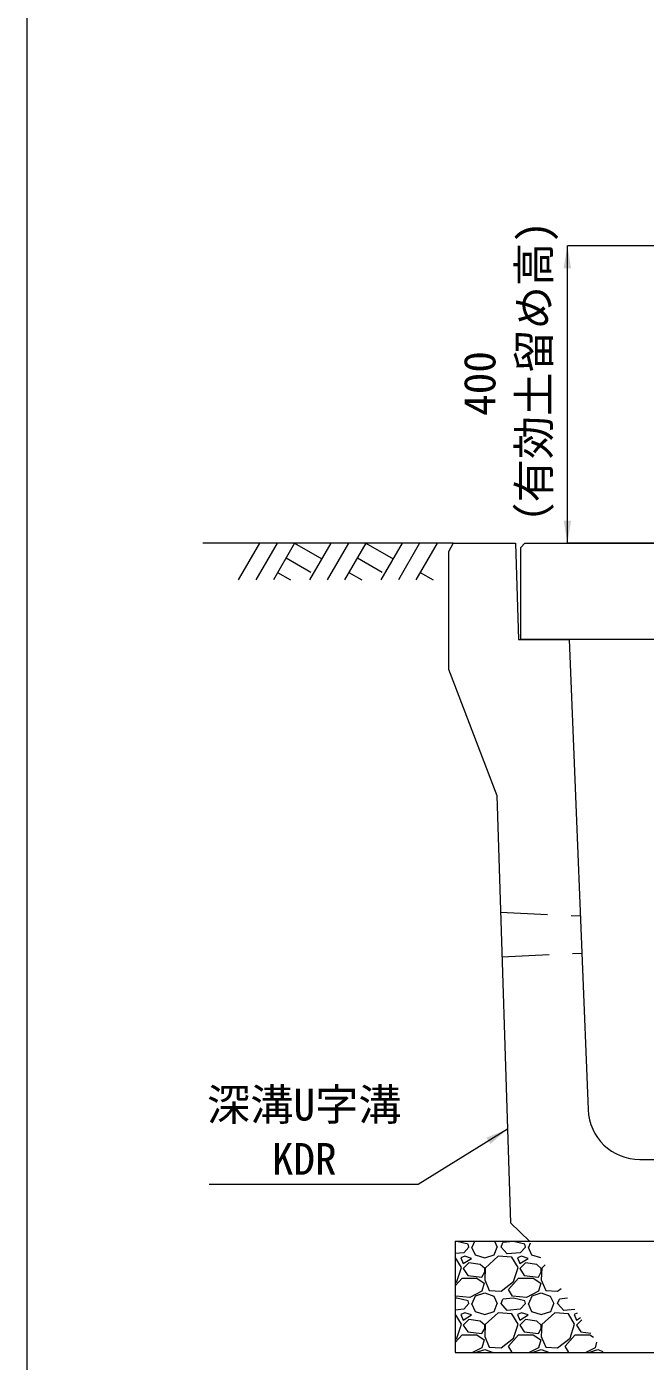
# Model space of a CAD drawing. Units: millimetres at full size; details may follow other scales. Extents: x 172874 to 217143, y 854931 to 903297.
# Drawn here: x 200343 to 201176, y 867562 to 869359 of the extents above; entities that cross this region are included whole.
import ezdxf
from ezdxf.enums import TextEntityAlignment as Align

# ---------------------------------------------------------------- set-up
doc = ezdxf.new("R2010")
doc.units = ezdxf.units.MM
doc.header["$LTSCALE"] = 20
doc.linetypes.add('USER2', pattern=[4.7625, 3.175, -1.5875])
for name, color, linetype, lineweight in [('0_2', 7, 'Continuous', 20), ('図枠', 5, 'Continuous', 13), ('基礎材', 7, 'Continuous', 15), ('寸法線', 7, 'Continuous', 13), ('引出線', 4, 'Continuous', 13), ('本体', 2, 'Continuous', 13), ('ﾊｯﾁﾝｸﾞ', 7, 'Continuous', 5)]:
    doc.layers.add(name, color=color, linetype=linetype, lineweight=lineweight)
doc.styles.add('ＭＳ ゴシック', font='')
doc.styles.get('ＭＳ ゴシック').set_extended_font_data('MS Gothic')

# ---------------------------------------------------------------- blocks, each defined once
blk = doc.blocks.new('filled_arrow')
at = {"color": 0, "linetype": 'Continuous', "lineweight": -2}
blk.add_solid([(7.5, 1.25), (0, 0), (7.5, -1.25)], dxfattribs=at)

msp = doc.modelspace()

# ---------------------------------------------------------------- linework, layer by layer
at = {"layer": '0_2'}
msp.add_line((200917.06, 868663.52), (200580.19, 868663.52), dxfattribs=at)
at = {"layer": '図枠'}
msp.add_line((200342.9, 874031.02), (200342.9, 855531.02), dxfattribs=at)
at = {"layer": '基礎材'}
for p, q in [((200920.04, 867723.52), (201796.06, 867723.52)), ((200920.04, 867723.52), (200920.04, 867573.52)), ((200920.04, 867573.52), (201796.06, 867573.52))]:
    msp.add_line(p, q, dxfattribs=at)
at = {"layer": '寸法線'}
for p, q in [((201071.06, 868663.52), (201071.06, 869063.52)), ((201571.06, 869063.52), (201071.06, 869063.52)), ((201566.06, 868663.52), (201071.06, 868663.52))]:
    msp.add_line(p, q, dxfattribs=at)
at = {"layer": '引出線'}
msp.add_lwpolyline([(200990.27, 867874.34), (200870.06, 867800.05), (200588.54, 867800.05)], dxfattribs=at)
at = {"layer": '本体'}
for p, q in [((200917.06, 868663.52), (200911.06, 868651.52)), ((200917.06, 868663.52), (201001.06, 868663.52)), ((201001.06, 868663.52), (201005.06, 868533.52)), ((200911.06, 868651.52), (200911.06, 868493.52)), ((201005.06, 868533.52), (201073.56, 868533.52)), ((201073.56, 868533.52), (201098.87, 867900.72)), ((200911.06, 868493.52), (200976.06, 868323.52)), ((200976.06, 868323.52), (200994.25, 867748.51)), ((201168.82, 867833.52), (201378.3, 867833.52)), ((200994.25, 867748.51), (201020.04, 867723.52)), ((201020.04, 867723.52), (201527.08, 867723.52))]:
    msp.add_line(p, q, dxfattribs=at)
at = {"layer": '本体', "linetype": 'USER2'}
for p, q in [((200981.03, 868166.52), (201088.44, 868161.52)), ((200982.93, 868106.52), (201090.44, 868111.52))]:
    msp.add_line(p, q, dxfattribs=at)
at = {"layer": '本体', "lineweight": 20}
msp.add_lwpolyline([(201008.56, 868657.52), (201013.56, 868663.52), (201533.56, 868663.52), (201538.56, 868657.52), (201538.56, 868533.52), (201008.56, 868533.52)], close=True, dxfattribs=at)
at = {"layer": '本体'}
msp.add_arc((201168.82, 867903.52), 70, 182.29061, 270, dxfattribs=at)
at = {"layer": 'ﾊｯﾁﾝｸﾞ', "lineweight": 9}
for p, q in [((200656.5, 868663.52), (200627.85, 868613.9)), ((200680.12, 868663.52), (200651.47, 868613.9)), ((200703.75, 868663.52), (200675.1, 868613.9)), ((200703.75, 868663.52), (200740.31, 868642.41)), ((200752.5, 868663.52), (200723.85, 868613.9)), ((200776.12, 868663.52), (200747.47, 868613.9)), ((200799.74, 868663.52), (200771.09, 868613.9)), ((200799.74, 868663.52), (200836.31, 868642.41)), ((200848.5, 868663.52), (200819.85, 868613.9)), ((200872.12, 868663.52), (200843.47, 868613.9)), ((200895.74, 868663.52), (200867.1, 868613.9)), ((200692.32, 868643.74), (200725.73, 868624.45)), ((200788.32, 868643.74), (200821.74, 868624.45)), ((200680.9, 868623.95), (200698.31, 868613.9)), ((200776.9, 868623.95), (200794.31, 868613.9)), ((200872.9, 868623.95), (200890.31, 868613.9))]:
    msp.add_line(p, q, dxfattribs=at)
at = {"layer": 'ﾊｯﾁﾝｸﾞ'}
for p, q in [((200922.34, 867723.29), (200920.04, 867723.05)), ((200937.58, 867719.48), (200922.34, 867723.29)), ((200942.92, 867715.67), (200946.28, 867723.52)), ((200972.82, 867723.52), (200976.45, 867715.67)), ((200981.78, 867715.67), (200984.07, 867721.77)), ((200998.54, 867723.29), (200984.07, 867721.77)), ((201013.78, 867719.48), (200998.54, 867723.29)), ((201019.12, 867715.67), (201021.53, 867721.29)), ((200931.49, 867708.05), (200920.04, 867707.06)), ((200933.01, 867703.48), (200927.68, 867701.19)), ((200938.35, 867715.67), (200931.49, 867708.05)), ((200942.16, 867700.43), (200933.01, 867703.48)), ((200938.35, 867715.67), (200937.58, 867719.48)), ((200942.16, 867715.67), (200946.73, 867705)), ((200946.73, 867705), (200959.68, 867701.19)), ((200959.68, 867701.19), (200972.64, 867705)), ((200977.97, 867703.48), (200960.44, 867687.48)), ((200972.64, 867705), (200976.45, 867715.67)), ((200996.26, 867701.96), (200977.97, 867703.48)), ((200990.16, 867706.53), (200981.78, 867715.67)), ((201007.69, 867708.05), (200990.16, 867706.53)), ((201009.21, 867703.48), (201003.88, 867701.19)), ((201014.55, 867715.67), (201007.69, 867708.05)), ((201018.36, 867700.43), (201009.21, 867703.48)), ((201014.55, 867715.67), (201013.78, 867719.48)), ((201018.36, 867715.67), (201022.93, 867705)), ((201022.93, 867705), (201034.69, 867701.54)), ((200920.06, 867701.96), (200920.04, 867701.96)), ((200928.44, 867688.24), (200920.06, 867701.96)), ((200922.34, 867669.19), (200928.44, 867688.24)), ((200927.68, 867701.19), (200930.73, 867693.57)), ((200930.73, 867693.57), (200942.16, 867700.43)), ((200938.35, 867694.34), (200930.73, 867686.72)), ((200930.73, 867686.72), (200936.82, 867677.57)), ((200953.59, 867692.05), (200938.35, 867694.34)), ((200959.68, 867686.72), (200953.59, 867692.05)), ((200960.44, 867687.48), (200959.68, 867671.48)), ((200959.68, 867682.14), (200959.68, 867686.72)), ((201004.64, 867688.24), (200996.26, 867701.96)), ((200998.54, 867669.19), (201004.64, 867688.24)), ((201003.88, 867701.19), (201006.93, 867693.57)), ((201006.93, 867693.57), (201018.36, 867700.43)), ((201014.55, 867694.34), (201006.93, 867686.72)), ((201006.93, 867686.72), (201013.02, 867677.57)), ((201029.79, 867692.05), (201014.55, 867694.34)), ((201035.88, 867686.72), (201029.79, 867692.05)), ((201036.64, 867687.48), (201035.88, 867671.48)), ((201035.88, 867682.14), (201035.88, 867686.72)), ((201041.26, 867691.69), (201036.64, 867687.48)), ((200920.04, 867663.58), (200929.2, 867673.76)), ((200920.04, 867667.41), (200922.34, 867669.19)), ((200929.2, 867673.76), (200949.01, 867673.76)), ((200936.82, 867677.57), (200955.87, 867675.29)), ((200949.01, 867673.76), (200958.92, 867666.9)), ((200955.87, 867675.29), (200959.68, 867682.14)), ((200958.92, 867666.9), (200955.87, 867656.24)), ((200959.68, 867671.48), (200965.78, 867657)), ((200981.78, 867656.24), (200998.54, 867669.19)), ((200991.69, 867658.52), (201005.4, 867673.76)), ((201005.4, 867673.76), (201025.21, 867673.76)), ((201013.02, 867677.57), (201032.07, 867675.29)), ((201025.21, 867673.76), (201035.12, 867666.9)), ((201032.07, 867675.29), (201035.88, 867682.14)), ((201035.12, 867666.9), (201032.07, 867656.24)), ((201035.88, 867671.48), (201041.98, 867657)), ((200920.82, 867649.38), (200920.04, 867650.71)), ((200939.87, 867647.85), (200920.82, 867649.38)), ((200955.87, 867656.24), (200939.87, 867647.85)), ((200942.92, 867639.47), (200947.49, 867650.14)), ((200947.49, 867650.14), (200959.68, 867653.95)), ((200959.68, 867653.95), (200971.87, 867649.38)), ((200965.78, 867657), (200981.78, 867656.24)), ((200971.87, 867649.38), (200976.45, 867639.47)), ((200997.02, 867649.38), (200991.69, 867658.52)), ((201016.07, 867647.85), (200997.02, 867649.38)), ((201032.07, 867656.24), (201016.07, 867647.85)), ((201019.12, 867639.47), (201023.69, 867650.14)), ((201023.69, 867650.14), (201035.88, 867653.95)), ((201035.88, 867653.95), (201048.07, 867649.38)), ((201041.98, 867657), (201057.98, 867656.24)), ((201048.07, 867649.38), (201052.65, 867639.47)), ((201057.98, 867656.24), (201062.54, 867659.76)), ((200922.34, 867647.09), (200920.04, 867646.85)), ((200931.49, 867631.85), (200920.04, 867630.86)), ((200937.58, 867643.28), (200922.34, 867647.09)), ((200938.35, 867639.47), (200931.49, 867631.85)), ((200938.35, 867639.47), (200937.58, 867643.28)), ((200942.16, 867639.47), (200946.73, 867628.8)), ((200972.64, 867628.8), (200976.45, 867639.47)), ((200981.78, 867639.47), (200984.07, 867645.57)), ((200990.16, 867630.33), (200981.78, 867639.47)), ((200998.54, 867647.09), (200984.07, 867645.57)), ((201007.69, 867631.85), (200990.16, 867630.33)), ((201013.78, 867643.28), (200998.54, 867647.09)), ((201014.55, 867639.47), (201007.69, 867631.85)), ((201014.55, 867639.47), (201013.78, 867643.28)), ((201018.36, 867639.47), (201022.93, 867628.8)), ((201048.84, 867628.8), (201052.65, 867639.47)), ((201057.98, 867639.47), (201060.27, 867645.57)), ((201066.36, 867630.33), (201057.98, 867639.47)), ((201071.24, 867646.72), (201060.27, 867645.57)), ((201081.3, 867631.63), (201066.36, 867630.33)), ((200920.06, 867625.76), (200920.04, 867625.76)), ((200928.44, 867612.04), (200920.06, 867625.76)), ((200933.01, 867627.28), (200927.68, 867624.99)), ((200927.68, 867624.99), (200930.73, 867617.37)), ((200930.73, 867617.37), (200942.16, 867624.23)), ((200938.35, 867618.14), (200930.73, 867610.52)), ((200942.16, 867624.23), (200933.01, 867627.28)), ((200953.59, 867615.85), (200938.35, 867618.14)), ((200946.73, 867628.8), (200959.68, 867624.99)), ((200959.68, 867610.52), (200953.59, 867615.85)), ((200959.68, 867624.99), (200972.64, 867628.8)), ((200977.97, 867627.28), (200960.44, 867611.28)), ((200996.26, 867625.76), (200977.97, 867627.28)), ((201004.64, 867612.04), (200996.26, 867625.76)), ((201009.21, 867627.28), (201003.88, 867624.99)), ((201003.88, 867624.99), (201006.93, 867617.37)), ((201006.93, 867617.37), (201018.36, 867624.23)), ((201014.55, 867618.14), (201006.93, 867610.52)), ((201018.36, 867624.23), (201009.21, 867627.28)), ((201029.79, 867615.85), (201014.55, 867618.14)), ((201022.93, 867628.8), (201035.88, 867624.99)), ((201035.88, 867610.52), (201029.79, 867615.85)), ((201035.88, 867624.99), (201048.84, 867628.8)), ((201054.17, 867627.28), (201036.64, 867611.28)), ((201072.46, 867625.76), (201054.17, 867627.28)), ((201080.84, 867612.04), (201072.46, 867625.76)), ((201084.47, 867626.88), (201080.08, 867624.99)), ((201080.08, 867624.99), (201083.13, 867617.37)), ((201083.13, 867617.37), (201088.61, 867620.67)), ((201090.48, 867617.87), (201083.13, 867610.52)), ((200920.04, 867587.38), (200929.2, 867597.56)), ((200922.34, 867592.99), (200928.44, 867612.04)), ((200929.2, 867597.56), (200949.01, 867597.56)), ((200930.73, 867610.52), (200936.82, 867601.37)), ((200936.82, 867601.37), (200955.87, 867599.09)), ((200949.01, 867597.56), (200958.92, 867590.7)), ((200955.87, 867599.09), (200959.68, 867605.94)), ((200960.44, 867611.28), (200959.68, 867595.28)), ((200959.68, 867605.94), (200959.68, 867610.52)), ((200959.68, 867595.28), (200965.78, 867580.8)), ((200991.69, 867582.32), (201005.4, 867597.56)), ((200998.54, 867592.99), (201004.64, 867612.04)), ((201005.4, 867597.56), (201025.21, 867597.56)), ((201006.93, 867610.52), (201013.02, 867601.37)), ((201013.02, 867601.37), (201032.07, 867599.09)), ((201025.21, 867597.56), (201035.12, 867590.7)), ((201032.07, 867599.09), (201035.88, 867605.94)), ((201036.64, 867611.28), (201035.88, 867595.28)), ((201035.88, 867605.94), (201035.88, 867610.52)), ((201035.88, 867595.28), (201041.98, 867580.8)), ((201067.89, 867582.32), (201081.6, 867597.56)), ((201074.74, 867592.99), (201080.84, 867612.04)), ((201081.6, 867597.56), (201101.41, 867597.56)), ((201083.13, 867610.52), (201089.22, 867601.37)), ((201089.22, 867601.37), (201102.54, 867599.77)), ((201101.41, 867597.56), (201106.24, 867594.22)), ((200920.04, 867591.21), (200922.34, 867592.99)), ((200955.87, 867580.04), (200943.43, 867573.52)), ((200947.49, 867573.94), (200959.68, 867577.75)), ((200958.92, 867590.7), (200955.87, 867580.04)), ((200959.68, 867577.75), (200970.96, 867573.52)), ((200965.78, 867580.8), (200981.78, 867580.04)), ((200981.78, 867580.04), (200998.54, 867592.99)), ((200996.82, 867573.52), (200991.69, 867582.32)), ((201032.07, 867580.04), (201019.63, 867573.52)), ((201023.69, 867573.94), (201035.88, 867577.75)), ((201035.12, 867590.7), (201032.07, 867580.04)), ((201035.88, 867577.75), (201047.16, 867573.52)), ((201041.98, 867580.8), (201057.98, 867580.04)), ((201057.98, 867580.04), (201074.74, 867592.99)), ((201073.02, 867573.52), (201067.89, 867582.32)), ((201108.27, 867580.04), (201095.83, 867573.52)), ((201099.89, 867573.94), (201112.08, 867577.75)), ((201110.5, 867587.83), (201108.27, 867580.04)), ((201112.08, 867577.75), (201118.93, 867575.18)), ((200920.62, 867573.52), (200920.04, 867574.51)), ((200947.31, 867573.52), (200947.49, 867573.94)), ((201023.51, 867573.52), (201023.69, 867573.94)), ((201099.71, 867573.52), (201099.89, 867573.94))]:
    msp.add_line(p, q, dxfattribs=at)

# ---------------------------------------------------------------- block references
at = {"layer": '寸法線', "xscale": 4, "yscale": 4}
for p, rotation in [((201071.06, 869063.52), 270), ((201071.06, 868663.52), 90)]:
    msp.add_blockref('filled_arrow', p, dxfattribs=dict(at, rotation=rotation))
at = {"layer": '引出線', "xscale": 4, "yscale": 4, "rotation": 211.7}
msp.add_blockref('filled_arrow', (200990.27, 867874.34), dxfattribs=at)

# ---------------------------------------------------------------- texts
at = {"layer": '寸法線', "style": 'ＭＳ ゴシック'}
for s, p in [('（有効土留め高)', (201060.15, 868659.88)), ('400', (200987.02, 868834.71))]:
    msp.add_text(s, height=42.72, rotation=90, dxfattribs=at).set_placement(p, align=Align.BOTTOM_LEFT)
at = {"layer": '引出線', "style": 'ＭＳ ゴシック'}
for s, p in [('深溝U字溝', (200585.68, 867873.29)), ('KDR', (200673.09, 867800.17))]:
    msp.add_text(s, height=42.72, dxfattribs=at).set_placement(p, align=Align.BOTTOM_LEFT)

doc.saveas('drawing.dxf')
